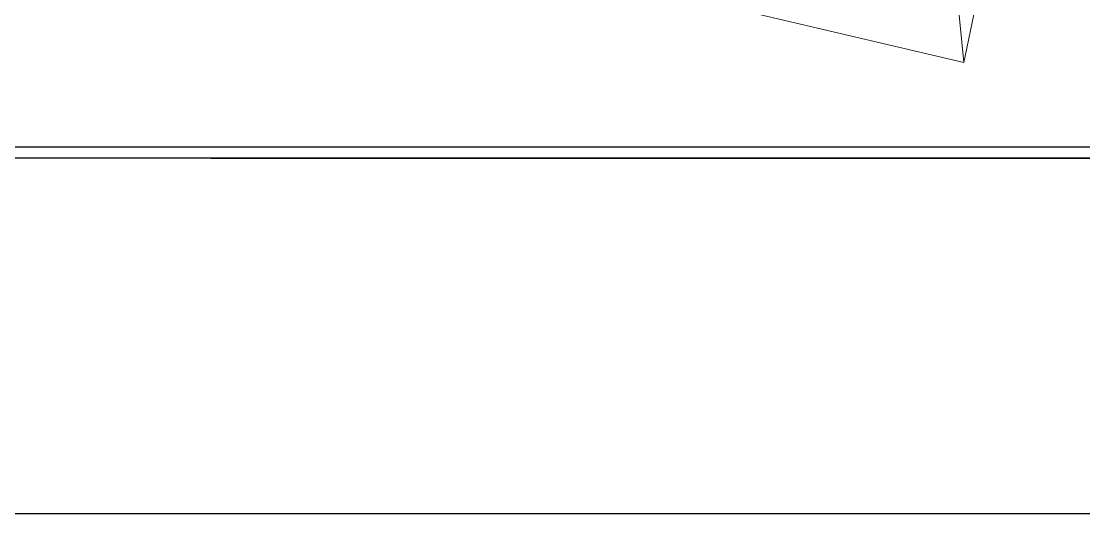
# Model space of a CAD drawing. Header units: centimetres. Extents: x 5906 to 32017, y -966 to 7982.
# Drawn here: x 15257 to 17693, y 2654 to 3783 of the extents above; entities that cross this region are included whole.
import ezdxf

# ---------------------------------------------------------------- set-up
doc = ezdxf.new("R2010")
doc.units = ezdxf.units.CM
doc.header["$MEASUREMENT"] = 0
doc.layers.add('ARCH', color=7, linetype='Continuous')
doc.layers.add('ИМОТНИ_ГРАНИЦИ_Pen_No__21', color=7, linetype='Continuous', lineweight=13)
doc.layers.add('линии_Pen_No__7', color=7, linetype='Continuous', lineweight=5)

msp = doc.modelspace()

# ---------------------------------------------------------------- linework, layer by layer
msp.add_lwpolyline([(13027.15, 7536.77), (32016.754, 7536.77), (32016.754, 2653.713), (13027.15, 2653.713)], close=True)
at = {"layer": 'ARCH', "linetype": 'ByBlock'}
for p, q in [((17807.058, 3494.512), (14539.202, 3494.512)), ((18489.202, 3469.139), (14489.202, 3469.139)), ((15691.358, 3469.139), (18489.202, 3469.139))]:
    msp.add_line(p, q, dxfattribs=at)
at = {"layer": 'ИМОТНИ_ГРАНИЦИ_Pen_No__21', "color": 7, "linetype": 'Continuous', "lineweight": 13, "flags": 128}
msp.add_lwpolyline([(14539.202, 4366.234), (14737.259, 4319.622), (16281.66, 3956.152), (17418.031, 3688.71), (17738.977, 5229.689), (17428.537, 6201.002), (17066.045, 6200.317), (16525.965, 6203.067), (15985.645, 6205.829), (15870.309, 6211.743), (15551.053, 6228.114), (15260.155, 6243.03), (15000.616, 6256.339), (14642.708, 6258.378), (14539.202, 6258.92)], dxfattribs=at)
at = {"layer": 'линии_Pen_No__7', "color": 7, "linetype": 'Continuous', "lineweight": 5}
msp.add_line((17356.024, 4310.867), (17418.031, 3688.71), dxfattribs=at)

doc.saveas('drawing.dxf')
